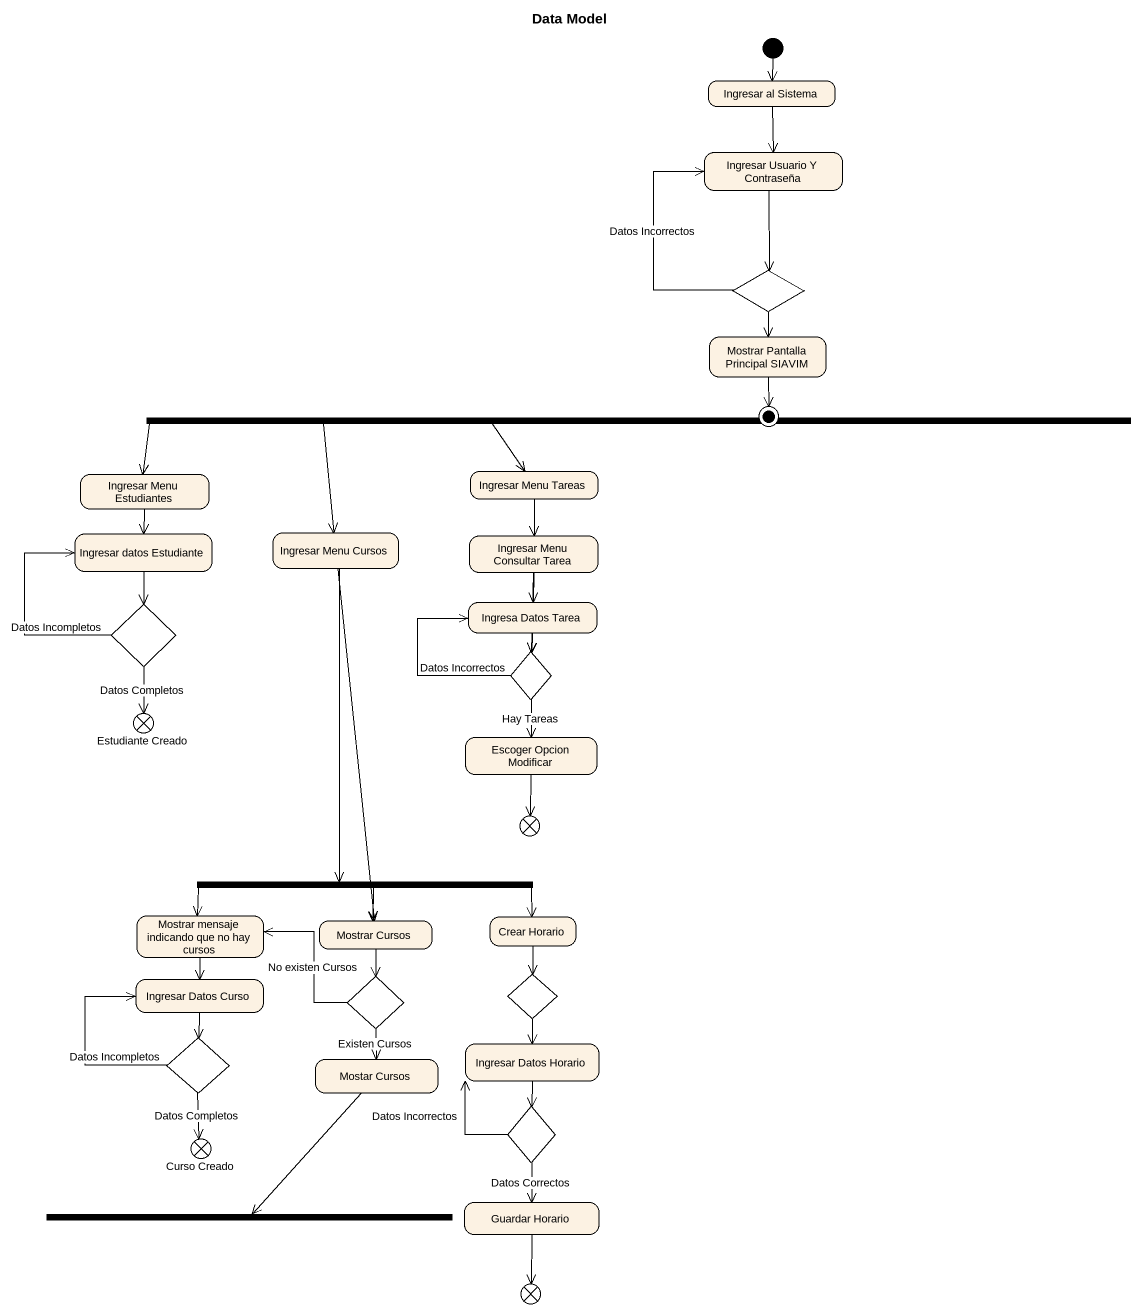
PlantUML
@startuml
title Data Model
hide empty description
state "Ingresar al Sistema" as Ingresar_al_Sistema
state "Ingresar Usuario Y Contraseña" as Ingresar_Usuario_Y
state choice1 <<choice>>
state "Mostrar Pantalla Principal SIAVIM" as Mostrar_Pantalla_Principal
state fork1 <<fork>>
state "Ingresar Menu Estudiantes" as Ingresar_Menu_Estudiantes
state "Ingresar Menu Tareas" as Ingresar_Menu_Tareas
state "Ingresar datos Estudiante" as Ingresar_datos_Estudiante
state "Ingresar Menu Cursos" as Ingresar_Menu_Cursos
state "Ingresar Menu Consultar Tarea" as Ingresar_Menu_Consultar
state choice2 <<choice>>
state "Ingresa Datos Tarea" as Ingresa_Datos_Tarea
state choice3 <<choice>>
state "Estudiante Creado" as Estudiante_Creado <<end>>
state "Escoger Opcion Modificar" as Escoger_Opcion_Modificar
state flowfinal1 <<end>>
state fork2 <<fork>>
state "Mostrar mensaje indicando que no hay cursos" as Mostrar_mensaje_indicando
state "Mostrar Cursos" as Mostrar_Cursos
state "Crear Horario" as Crear_Horario
state "Ingresar Datos Curso" as Ingresar_Datos_Curso
state choice4 <<choice>>
state choice5 <<choice>>
state choice6 <<choice>>
state "Ingresar Datos Horario" as Ingresar_Datos_Horario
state "Mostar Cursos" as Mostar_Cursos
state choice7 <<choice>>
state "Curso Creado" as Curso_Creado <<end>>
state fork3 <<join>>
state "Guardar Horario" as Guardar_Horario
state flowfinal2 <<end>>
[*] --> Ingresar_al_Sistema
Ingresar_al_Sistema --> Ingresar_Usuario_Y
Ingresar_Usuario_Y --> choice1
choice1 -up-> Ingresar_Usuario_Y : Datos Incorrectos
choice1 --> Mostrar_Pantalla_Principal
fork1 -left-> Ingresar_Menu_Estudiantes
fork1 --> Ingresar_Menu_Tareas
fork1 -left-> Ingresar_Menu_Cursos
Ingresar_Menu_Estudiantes --> Ingresar_datos_Estudiante
Ingresar_Menu_Tareas --> Ingresar_Menu_Consultar
Ingresar_datos_Estudiante --> choice2
Ingresar_Menu_Cursos --> fork2
Ingresar_Menu_Cursos --> Mostrar_Cursos
Ingresar_Menu_Consultar --> Ingresa_Datos_Tarea
Ingresar_Menu_Consultar --> choice3
choice2 -up-> Ingresar_datos_Estudiante : Datos Incompletos
choice2 --> Estudiante_Creado : Datos Completos
Ingresa_Datos_Tarea --> choice3
choice3 -up-> Ingresa_Datos_Tarea : Datos Incorrectos
choice3 --> Escoger_Opcion_Modificar : Hay Tareas
Escoger_Opcion_Modificar --> flowfinal1
fork2 -left-> Mostrar_mensaje_indicando
fork2 --> Mostrar_Cursos
fork2 -right-> Crear_Horario
Mostrar_mensaje_indicando --> Ingresar_Datos_Curso
Mostrar_Cursos --> choice4
Crear_Horario --> choice5
Ingresar_Datos_Curso --> choice6
choice4 -left-> Mostrar_mensaje_indicando : No existen Cursos
choice4 --> Mostar_Cursos : Existen Cursos
choice5 --> Ingresar_Datos_Horario
choice6 -up-> Ingresar_Datos_Curso : Datos Incompletos
choice6 --> Curso_Creado : Datos Completos
Ingresar_Datos_Horario --> choice7
Mostar_Cursos --> fork3
choice7 -up-> Ingresar_Datos_Horario : Datos Incorrectos
choice7 --> Guardar_Horario : Datos Correctos
Guardar_Horario --> flowfinal2
Mostrar_Pantalla_Principal --> [*]
@enduml
